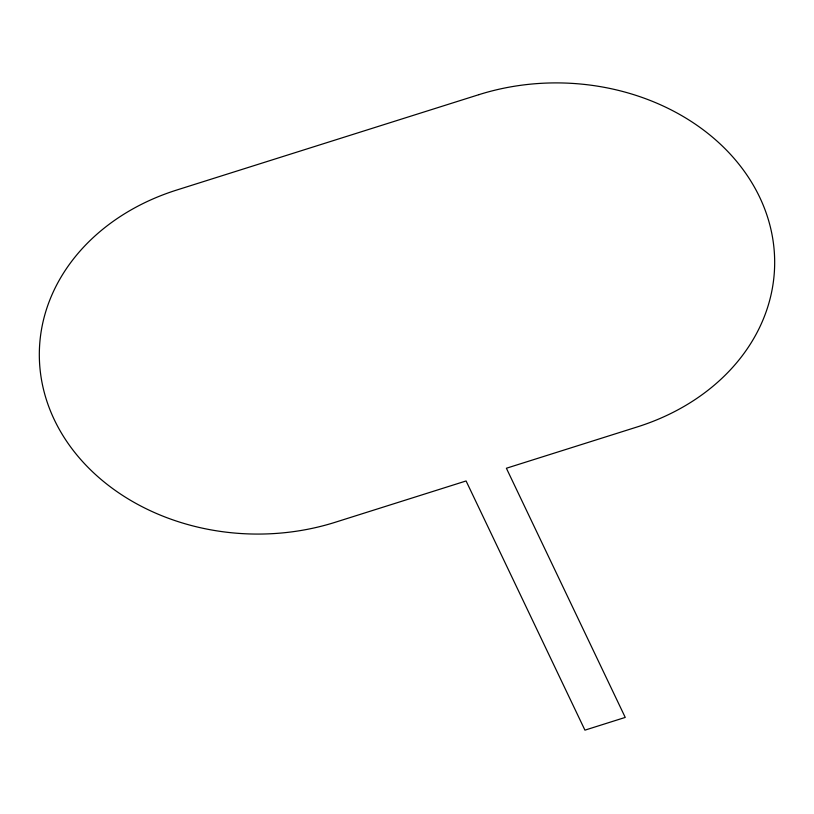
<?xml version="1.0" encoding="UTF-8"?>
<svg xmlns="http://www.w3.org/2000/svg" width="814" height="814" viewBox="0 0 814 814"><rect width="100%" height="100%" fill="white"/><g stroke="black" fill="none" stroke-linecap="round" stroke-linejoin="round"><path stroke-width="1.22" d="M478.907 94.658L176.628 190.069A216.555 177.859 1.3 0 0 54.345 419.8A216.555 177.859 1.3 0 0 335.093 522.313L466.086 480.962L584.93 730.148L625.244 717.419L506.389 468.243L637.372 426.892A216.555 177.859 1.3 0 0 759.655 197.171A216.555 177.859 1.3 0 0 478.907 94.658"/></g></svg>
